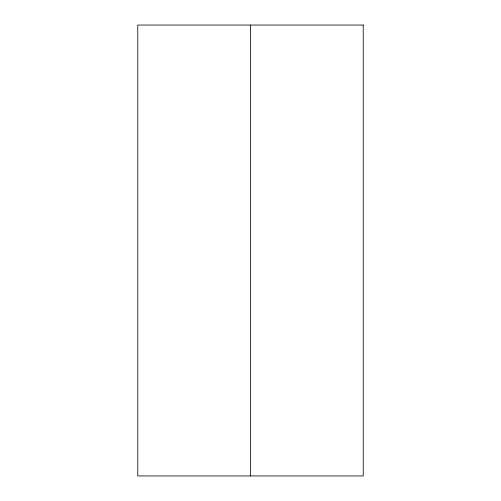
<?xml version="1.0" encoding="UTF-8"?>
<svg xmlns="http://www.w3.org/2000/svg" width="501" height="501" viewBox="0 0 501 501"><rect width="100%" height="100%" fill="white"/><g stroke="black" fill="none" stroke-linecap="round" stroke-linejoin="round"><path stroke-width="0.75" d="M250.5 25.05L250.5 475.95M363.225 25.05L137.775 25.05L137.775 475.95L363.225 475.95L363.225 25.05"/></g></svg>
